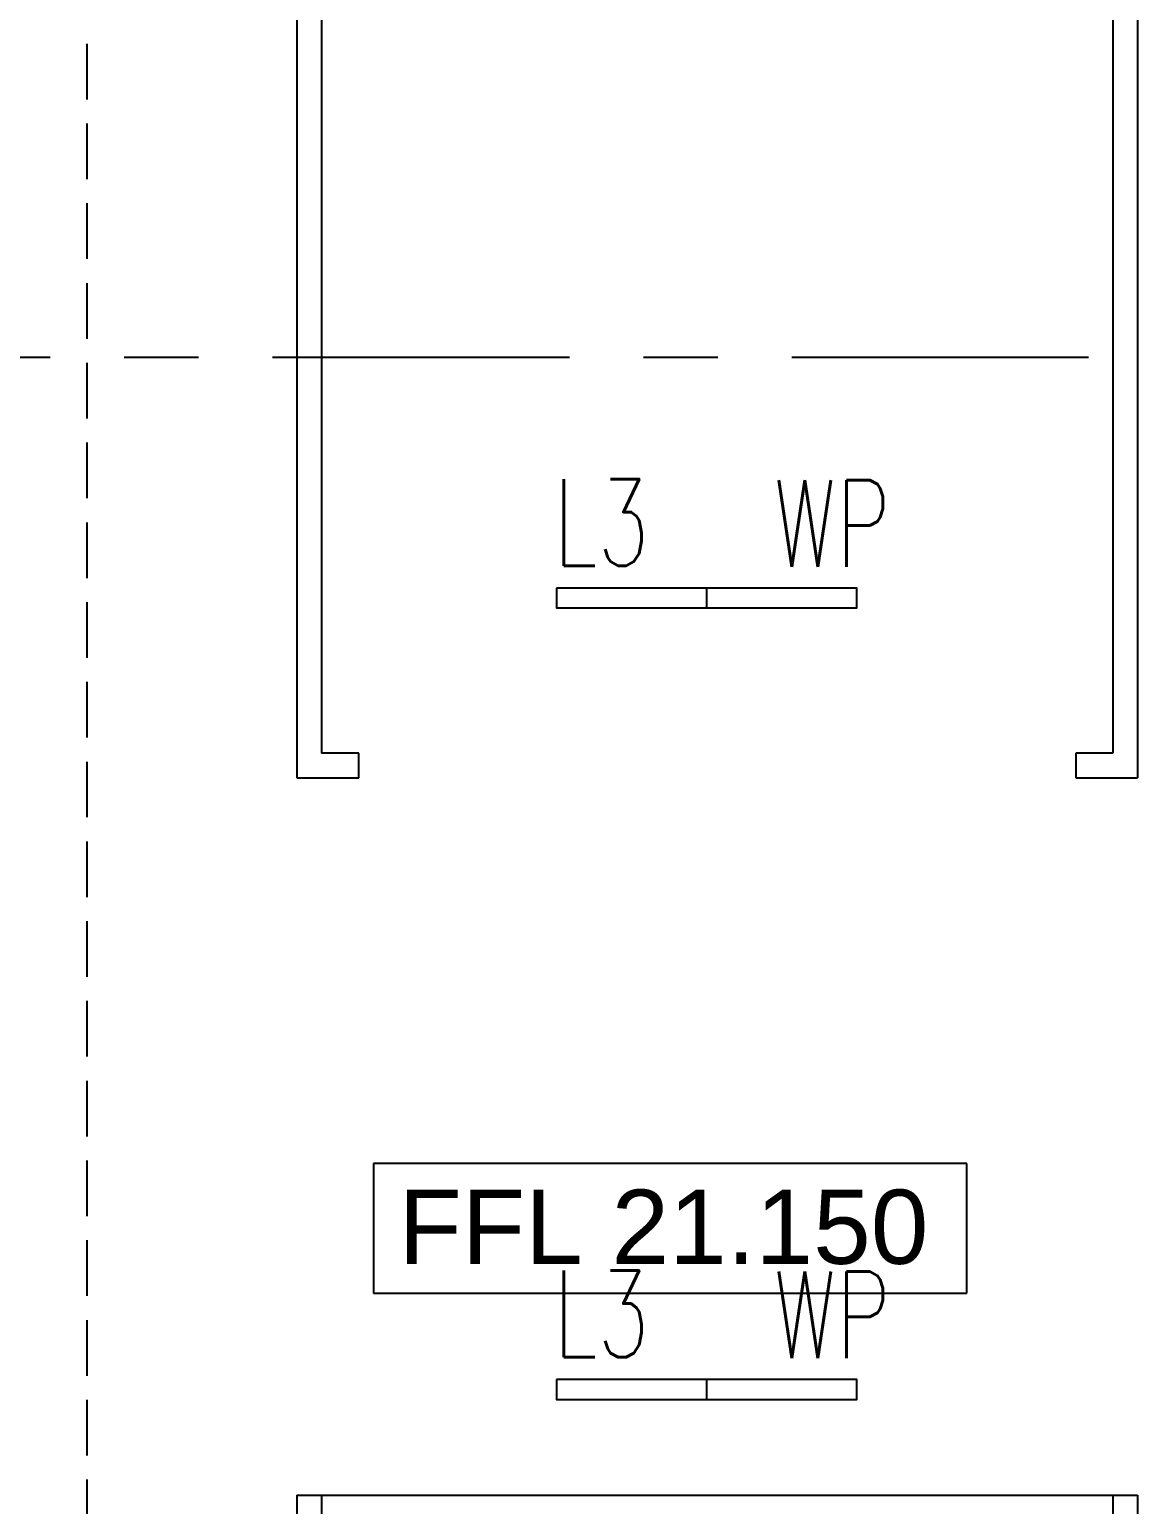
# Model space of a CAD drawing. Header units: millimetres. Extents: x -92759 to 184353, y -15225 to 86714.
# Drawn here: x -78090 to -73608, y 40303 to 46267 of the extents above; entities that cross this region are included whole.
import ezdxf

# ---------------------------------------------------------------- set-up
doc = ezdxf.new("R2010")
doc.units = ezdxf.units.MM
doc.linetypes.add('IDA - Grid Line', pattern=[2100, 1200, -300, 300, -300])
doc.linetypes.add('IDA - Hidden 065', pattern=[322.5, 225, -97.5])
for name, color, linetype in [('0-1', 9, 'Continuous'), ('A-_ANOT----_D', 8, 'Continuous'), ('C-_CPRK----_E', 8, 'Continuous'), ('E-legend', 1, 'Continuous'), ('E-LIGHT----E', 1, 'Continuous')]:
    doc.layers.add(name, color=color, linetype=linetype)
for name, color, linetype, true_color in [('A-_DETA----_E-7', 7, 'IDA - Hidden 065', 0x969696), ('C-_CPRK----_E-1', 9, 'Continuous', 0x808080), ('S-_ANOTGRID_E-1', 9, 'IDA - Grid Line', 0x808080)]:
    doc.layers.add(name, color=color, linetype=linetype, true_color=true_color)
doc.styles.add('Arial_2', font='arial.ttf', dxfattribs={"height": 300})
doc.styles.add('Simplex', font='simplex_.ttf', dxfattribs={"width": 0.7, "height": 450})

# ---------------------------------------------------------------- blocks, each defined once
blk = doc.blocks.new('Standard Space - Ambulance Parking 7500 x 3300-7142841-BLK8_RHH_1ST STOREY PLAN')
at = {"layer": 'C-_CPRK----_E'}
for p, q in [((200, 7550), (-50, 7550)), ((-50, 0), (-50, 7550)), ((200, 7450), (200, 7550)), ((3100, 7550), (3100, 7450)), ((3350, 7550), (3100, 7550)), ((3350, 0), (3350, 7550)), ((50, 0), (50, 7450)), ((50, 7450), (200, 7450)), ((3100, 7450), (3250, 7450)), ((3250, 0), (3250, 7450)), ((50, 0), (-50, 0)), ((3350, 0), (3250, 0))]:
    blk.add_line(p, q, dxfattribs=at)
at = {"layer": 'C-_CPRK----_E-1'}
blk.add_line((3250, 0), (50, 0), dxfattribs=at)
blk = doc.blocks.new('Spot Elevations - 16L x 3_5H - SFL-7417601-BLK8_RHH_1ST STOREY PLAN')
at = {"layer": 'A-_ANOT----_D'}
for p, q in [((16, 3.5), (0, 3.5)), ((0, 3.5), (0, 0)), ((16, 0), (16, 3.5)), ((0, 0), (16, 0))]:
    blk.add_line(p, q, dxfattribs=at)
blk = doc.blocks.new('A$Cb2bf8f38')
at = {"layer": 'A-_DETA----_E-7'}
blk.add_line((-34925, 28825), (-34925, -2425), dxfattribs=at)
at = {"layer": 'S-_ANOTGRID_E-1'}
blk.add_line((-38373.1, 12400), (13584.7, 12400), dxfattribs=at)
at = {"layer": 'A-_ANOT----_D', "xscale": 149.9999999999999, "yscale": 149.9999999999999, "zscale": 149.9999999999999}
blk.add_blockref('Spot Elevations - 16L x 3_5H - SFL-7417601-BLK8_RHH_1ST STOREY PLAN', (-33765.8, 8616), dxfattribs=at)
at = {"layer": 'C-_CPRK----_E-1', "rotation": 180}
for p in [(-30725, 18250), (-30725, 7800)]:
    blk.add_blockref('Standard Space - Ambulance Parking 7500 x 3300-7142841-BLK8_RHH_1ST STOREY PLAN', p, dxfattribs=at)
at = {"layer": 'A-_ANOT----_D', "insert": (-33663.9, 9034.6), "char_height": 300, "width": 2563.601, "attachment_point": 1, "line_spacing_factor": 0.941778, "style": 'Arial_2'}
blk.add_mtext('FFL 21.150', dxfattribs=at)
blk = doc.blocks.new('L3WP')
at = {"layer": 'E-LIGHT----E'}
blk.add_line((0, 40), (0, -40), dxfattribs=at)
blk.add_lwpolyline([(-607.5, 40), (-607.5, -40), (607.5, -40), (607.5, 40)], close=True, dxfattribs=at)
at = {"layer": 'E-legend', "lineweight": 18, "style": 'Simplex', "width": 0.7}
for s, p in [('L3', (-619.9, 130.8)), ('WP', (271.5, 126.9))]:
    blk.add_text(s, height=350, dxfattribs=at).set_placement(p)
blk = doc.blocks.new('EL_B8_L1_R4')
at = {"layer": 'E-LIGHT----E'}
for p in [(-21624.8, -29131.9), (-21624.8, -32331.9)]:
    blk.add_blockref('L3WP', p, dxfattribs=at)

msp = doc.modelspace()

# ---------------------------------------------------------------- block references
at = {"layer": '0-1'}
msp.add_blockref('A$Cb2bf8f38', (-42933, 32541.2), dxfattribs=at)

# ---------------------------------------------------------------- next in the draw order: block references
at = {"color": 0}
msp.add_blockref('EL_B8_L1_R4', (-53725.9, 73099.6), dxfattribs=at)

doc.saveas('drawing.dxf')
